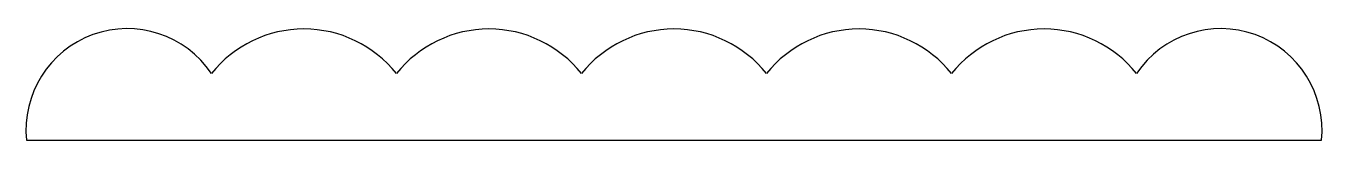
# Model space of a CAD drawing. Extents: x 241.2 to 276.3, y 265 to 268.
import ezdxf

# ---------------------------------------------------------------- set-up
doc = ezdxf.new("R2010")
doc.units = 0
doc.layers.add('ANA', color=220, linetype='CONTINUOUS')

msp = doc.modelspace()

# ---------------------------------------------------------------- linework, layer by layer
at = {"layer": 'ANA'}
msp.add_lwpolyline([(256.247, 266.806, 0.48), (251.247, 266.806, 0.48), (246.247, 266.806, 0.778976), (241.247, 265.006), (276.247, 265.006, 0.778976), (271.247, 266.806, 0.48), (266.247, 266.806, 0.48), (261.247, 266.806, 0.48)], format="xyb", close=True, dxfattribs=at)

doc.saveas('drawing.dxf')
